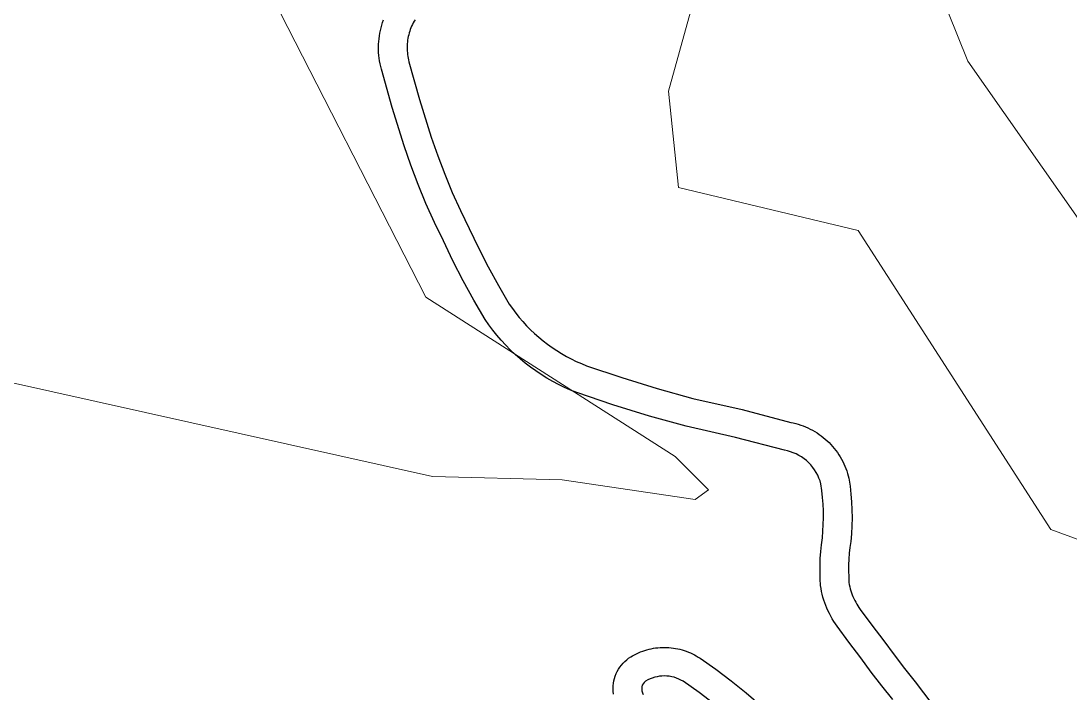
# Model space of a CAD drawing. Header units: millimetres. Extents: x 617751 to 636088, y 68402 to 77988.
# Drawn here: x 623958.8 to 624274.7, y 70400.4 to 70602.7 of the extents above; entities that cross this region are included whole.
import ezdxf

# ---------------------------------------------------------------- set-up
doc = ezdxf.new("R2010")
doc.units = ezdxf.units.MM
doc.header["$LTSCALE"] = 3
doc.header["$MEASUREMENT"] = 0
doc.layers.add('ALINHAMENTO PREDIAL', color=120, linetype='Continuous')
doc.layers.add('BAIRRO', color=30, linetype='Continuous')

msp = doc.modelspace()

# ---------------------------------------------------------------- linework, layer by layer
at = {"layer": 'ALINHAMENTO PREDIAL'}
for points in [[(624221.15, 70398.38), (624217.84, 70402.48), (624214.64, 70406.65), (624211.54, 70410.91), (624207.9, 70415.66), (624204.36, 70420.48), (624203.84, 70421.2), (624203.35, 70421.94), (624202.88, 70422.7), (624202.44, 70423.47), (624202.02, 70424.25), (624201.63, 70425.05), (624201.27, 70425.86), (624200.93, 70426.68), (624200.62, 70427.52), (624200.34, 70428.36), (624200.09, 70429.21), (624199.87, 70430.07), (624199.68, 70430.94), (624199.51, 70431.81), (624199.38, 70432.69), (624199.26, 70434.74), (624199.21, 70436.8), (624199.22, 70438.85), (624199.3, 70440.9), (624199.45, 70442.95), (624199.66, 70445), (624199.94, 70447.03), (624200.11, 70449.07), (624200.21, 70451.1), (624200.25, 70453.14), (624200.22, 70455.18), (624200.13, 70457.22), (624199.98, 70459.26), (624199.76, 70461.28), (624199.48, 70463.3), (624199.22, 70464.2), (624198.9, 70465.07), (624198.52, 70465.92), (624198.09, 70466.75), (624197.6, 70467.54), (624197.06, 70468.29), (624196.47, 70469.01), (624195.83, 70469.69), (624195.15, 70470.32), (624194.42, 70470.9), (624193.66, 70471.44), (624192.86, 70471.91), (624192.03, 70472.34), (624191.18, 70472.71), (624190.3, 70473.01), (624189.4, 70473.26), (624188.49, 70473.45), (624173.79, 70477.3), (624158.98, 70480.7), (624147.9, 70483.75), (624136.91, 70487.13), (624126.02, 70490.82), (624124.17, 70491.56), (624122.35, 70492.37), (624120.56, 70493.23), (624118.79, 70494.16), (624117.06, 70495.15), (624115.37, 70496.2), (624113.71, 70497.3), (624112.09, 70498.46), (624110.52, 70499.68), (624108.98, 70500.95), (624107.49, 70502.27), (624106.05, 70503.64), (624104.66, 70505.07), (624103.31, 70506.53), (624102.02, 70508.05), (624100.78, 70509.61), (624099.59, 70511.21), (624098.46, 70512.85), (624095.07, 70518.62), (624091.85, 70524.48), (624088.8, 70530.44), (624085.92, 70536.48), (624083.2, 70542.05), (624080.66, 70547.69), (624078.29, 70553.42), (624076.1, 70559.21), (624074.1, 70565.07), (624070.53, 70576.58), (624067.25, 70588.17), (624067.05, 70588.98), (624066.87, 70589.8), (624066.72, 70590.63), (624066.6, 70591.46), (624066.51, 70592.29), (624066.44, 70593.13), (624066.41, 70593.96), (624066.4, 70594.8), (624066.42, 70595.64), (624066.47, 70596.48), (624066.55, 70597.31), (624066.66, 70598.15), (624066.79, 70598.97), (624066.95, 70599.8), (624067.15, 70600.61), (624067.36, 70601.42), (624067.61, 70602.23), (624067.88, 70603.02)], [(624221.15, 70398.38), (624217.84, 70402.48), (624214.64, 70406.65), (624211.54, 70410.91), (624207.9, 70415.66), (624204.36, 70420.48), (624203.84, 70421.2), (624203.35, 70421.94), (624202.88, 70422.7), (624202.44, 70423.47), (624202.02, 70424.25), (624201.63, 70425.05), (624201.27, 70425.86), (624200.93, 70426.68), (624200.62, 70427.52), (624200.34, 70428.36), (624200.09, 70429.21), (624199.87, 70430.07), (624199.68, 70430.94), (624199.51, 70431.81), (624199.38, 70432.69), (624199.26, 70434.74), (624199.21, 70436.8), (624199.22, 70438.85), (624199.3, 70440.9), (624199.45, 70442.95), (624199.66, 70445), (624199.94, 70447.03), (624200.11, 70449.07), (624200.21, 70451.1), (624200.25, 70453.14), (624200.22, 70455.18), (624200.13, 70457.22), (624199.98, 70459.26), (624199.76, 70461.28), (624199.48, 70463.3), (624199.22, 70464.2), (624198.9, 70465.07), (624198.52, 70465.92), (624198.09, 70466.75), (624197.6, 70467.54), (624197.06, 70468.29), (624196.47, 70469.01), (624195.83, 70469.69), (624195.15, 70470.32), (624194.42, 70470.9), (624193.66, 70471.44), (624192.86, 70471.91), (624192.03, 70472.34), (624191.18, 70472.71), (624190.3, 70473.01), (624189.4, 70473.26), (624188.49, 70473.45), (624173.79, 70477.3), (624158.98, 70480.7), (624147.9, 70483.75), (624136.91, 70487.13), (624126.02, 70490.82), (624124.17, 70491.56), (624122.35, 70492.37), (624120.56, 70493.23), (624118.79, 70494.16), (624117.06, 70495.15), (624115.37, 70496.2), (624113.71, 70497.3), (624112.09, 70498.46), (624110.52, 70499.68), (624108.98, 70500.95), (624107.49, 70502.27), (624106.05, 70503.64), (624104.66, 70505.07), (624103.31, 70506.53), (624102.02, 70508.05), (624100.78, 70509.61), (624099.59, 70511.21), (624098.46, 70512.85), (624095.07, 70518.62), (624091.85, 70524.48), (624088.8, 70530.44), (624085.92, 70536.48), (624083.2, 70542.05), (624080.66, 70547.69), (624078.29, 70553.42), (624076.1, 70559.21), (624074.1, 70565.07), (624070.53, 70576.58), (624067.25, 70588.17), (624067.05, 70588.98), (624066.87, 70589.8), (624066.72, 70590.63), (624066.6, 70591.46), (624066.51, 70592.29), (624066.44, 70593.13), (624066.41, 70593.96), (624066.4, 70594.8), (624066.42, 70595.64), (624066.47, 70596.48), (624066.55, 70597.31), (624066.66, 70598.15), (624066.79, 70598.97), (624066.95, 70599.8), (624067.15, 70600.61), (624067.36, 70601.42), (624067.61, 70602.23), (624067.88, 70603.02)], [(624221.15, 70398.38), (624217.84, 70402.48), (624214.64, 70406.65), (624211.54, 70410.91), (624207.9, 70415.66), (624204.36, 70420.48), (624203.84, 70421.2), (624203.35, 70421.94), (624202.88, 70422.7), (624202.44, 70423.47), (624202.02, 70424.25), (624201.63, 70425.05), (624201.27, 70425.86), (624200.93, 70426.68), (624200.62, 70427.52), (624200.34, 70428.36), (624200.09, 70429.21), (624199.87, 70430.07), (624199.68, 70430.94), (624199.51, 70431.81), (624199.38, 70432.69), (624199.26, 70434.74), (624199.21, 70436.8), (624199.22, 70438.85), (624199.3, 70440.9), (624199.45, 70442.95), (624199.66, 70445), (624199.94, 70447.03), (624200.11, 70449.07), (624200.21, 70451.1), (624200.25, 70453.14), (624200.22, 70455.18), (624200.13, 70457.22), (624199.98, 70459.26), (624199.76, 70461.28), (624199.48, 70463.3), (624199.22, 70464.2), (624198.9, 70465.07), (624198.52, 70465.92), (624198.09, 70466.75), (624197.6, 70467.54), (624197.06, 70468.29), (624196.47, 70469.01), (624195.83, 70469.69), (624195.15, 70470.32), (624194.42, 70470.9), (624193.66, 70471.44), (624192.86, 70471.91), (624192.03, 70472.34), (624191.18, 70472.71), (624190.3, 70473.01), (624189.4, 70473.26), (624188.49, 70473.45), (624173.79, 70477.3), (624158.98, 70480.7), (624147.9, 70483.75), (624136.91, 70487.13), (624126.02, 70490.82), (624124.17, 70491.56), (624122.35, 70492.37), (624120.56, 70493.23), (624118.79, 70494.16), (624117.06, 70495.15), (624115.37, 70496.2), (624113.71, 70497.3), (624112.09, 70498.46), (624110.52, 70499.68), (624108.98, 70500.95), (624107.49, 70502.27), (624106.05, 70503.64), (624104.66, 70505.07), (624103.31, 70506.53), (624102.02, 70508.05), (624100.78, 70509.61), (624099.59, 70511.21), (624098.46, 70512.85), (624095.07, 70518.62), (624091.85, 70524.48), (624088.8, 70530.44), (624085.92, 70536.48), (624083.2, 70542.05), (624080.66, 70547.69), (624078.29, 70553.42), (624076.1, 70559.21), (624074.1, 70565.07), (624070.53, 70576.58), (624067.25, 70588.17), (624067.05, 70588.98), (624066.87, 70589.8), (624066.72, 70590.63), (624066.6, 70591.46), (624066.51, 70592.29), (624066.44, 70593.13), (624066.41, 70593.96), (624066.4, 70594.8), (624066.42, 70595.64), (624066.47, 70596.48), (624066.55, 70597.31), (624066.66, 70598.15), (624066.79, 70598.97), (624066.95, 70599.8), (624067.15, 70600.61), (624067.36, 70601.42), (624067.61, 70602.23), (624067.88, 70603.02)], [(624221.15, 70398.38), (624217.84, 70402.48), (624214.64, 70406.65), (624211.54, 70410.91), (624207.9, 70415.66), (624204.36, 70420.48), (624203.84, 70421.2), (624203.35, 70421.94), (624202.88, 70422.7), (624202.44, 70423.47), (624202.02, 70424.25), (624201.63, 70425.05), (624201.27, 70425.86), (624200.93, 70426.68), (624200.62, 70427.52), (624200.34, 70428.36), (624200.09, 70429.21), (624199.87, 70430.07), (624199.68, 70430.94), (624199.51, 70431.81), (624199.38, 70432.69), (624199.26, 70434.74), (624199.21, 70436.8), (624199.22, 70438.85), (624199.3, 70440.9), (624199.45, 70442.95), (624199.66, 70445), (624199.94, 70447.03), (624200.11, 70449.07), (624200.21, 70451.1), (624200.25, 70453.14), (624200.22, 70455.18), (624200.13, 70457.22), (624199.98, 70459.26), (624199.76, 70461.28), (624199.48, 70463.3), (624199.22, 70464.2), (624198.9, 70465.07), (624198.52, 70465.92), (624198.09, 70466.75), (624197.6, 70467.54), (624197.06, 70468.29), (624196.47, 70469.01), (624195.83, 70469.69), (624195.15, 70470.32), (624194.42, 70470.9), (624193.66, 70471.44), (624192.86, 70471.91), (624192.03, 70472.34), (624191.18, 70472.71), (624190.3, 70473.01), (624189.4, 70473.26), (624188.49, 70473.45), (624173.79, 70477.3), (624158.98, 70480.7), (624147.9, 70483.75), (624136.91, 70487.13), (624126.02, 70490.82), (624124.17, 70491.56), (624122.35, 70492.37), (624120.56, 70493.23), (624118.79, 70494.16), (624117.06, 70495.15), (624115.37, 70496.2), (624113.71, 70497.3), (624112.09, 70498.46), (624110.52, 70499.68), (624108.98, 70500.95), (624107.49, 70502.27), (624106.05, 70503.64), (624104.66, 70505.07), (624103.31, 70506.53), (624102.02, 70508.05), (624100.78, 70509.61), (624099.59, 70511.21), (624098.46, 70512.85), (624095.07, 70518.62), (624091.85, 70524.48), (624088.8, 70530.44), (624085.92, 70536.48), (624083.2, 70542.05), (624080.66, 70547.69), (624078.29, 70553.42), (624076.1, 70559.21), (624074.1, 70565.07), (624070.53, 70576.58), (624067.25, 70588.17), (624067.05, 70588.98), (624066.87, 70589.8), (624066.72, 70590.63), (624066.6, 70591.46), (624066.51, 70592.29), (624066.44, 70593.13), (624066.41, 70593.96), (624066.4, 70594.8), (624066.42, 70595.64), (624066.47, 70596.48), (624066.55, 70597.31), (624066.66, 70598.15), (624066.79, 70598.97), (624066.95, 70599.8), (624067.15, 70600.61), (624067.36, 70601.42), (624067.61, 70602.23), (624067.88, 70603.02)], [(624221.15, 70398.38), (624217.84, 70402.48), (624214.64, 70406.65), (624211.54, 70410.91), (624207.9, 70415.66), (624204.36, 70420.48), (624203.84, 70421.2), (624203.35, 70421.94), (624202.88, 70422.7), (624202.44, 70423.47), (624202.02, 70424.25), (624201.63, 70425.05), (624201.27, 70425.86), (624200.93, 70426.68), (624200.62, 70427.52), (624200.34, 70428.36), (624200.09, 70429.21), (624199.87, 70430.07), (624199.68, 70430.94), (624199.51, 70431.81), (624199.38, 70432.69), (624199.26, 70434.74), (624199.21, 70436.8), (624199.22, 70438.85), (624199.3, 70440.9), (624199.45, 70442.95), (624199.66, 70445), (624199.94, 70447.03), (624200.11, 70449.07), (624200.21, 70451.1), (624200.25, 70453.14), (624200.22, 70455.18), (624200.13, 70457.22), (624199.98, 70459.26), (624199.76, 70461.28), (624199.48, 70463.3), (624199.22, 70464.2), (624198.9, 70465.07), (624198.52, 70465.92), (624198.09, 70466.75), (624197.6, 70467.54), (624197.06, 70468.29), (624196.47, 70469.01), (624195.83, 70469.69), (624195.15, 70470.32), (624194.42, 70470.9), (624193.66, 70471.44), (624192.86, 70471.91), (624192.03, 70472.34), (624191.18, 70472.71), (624190.3, 70473.01), (624189.4, 70473.26), (624188.49, 70473.45), (624173.79, 70477.3), (624158.98, 70480.7), (624147.9, 70483.75), (624136.91, 70487.13), (624126.02, 70490.82), (624124.17, 70491.56), (624122.35, 70492.37), (624120.56, 70493.23), (624118.79, 70494.16), (624117.06, 70495.15), (624115.37, 70496.2), (624113.71, 70497.3), (624112.09, 70498.46), (624110.52, 70499.68), (624108.98, 70500.95), (624107.49, 70502.27), (624106.05, 70503.64), (624104.66, 70505.07), (624103.31, 70506.53), (624102.02, 70508.05), (624100.78, 70509.61), (624099.59, 70511.21), (624098.46, 70512.85), (624095.07, 70518.62), (624091.85, 70524.48), (624088.8, 70530.44), (624085.92, 70536.48), (624083.2, 70542.05), (624080.66, 70547.69), (624078.29, 70553.42), (624076.1, 70559.21), (624074.1, 70565.07), (624070.53, 70576.58), (624067.25, 70588.17), (624067.05, 70588.98), (624066.87, 70589.8), (624066.72, 70590.63), (624066.6, 70591.46), (624066.51, 70592.29), (624066.44, 70593.13), (624066.41, 70593.96), (624066.4, 70594.8), (624066.42, 70595.64), (624066.47, 70596.48), (624066.55, 70597.31), (624066.66, 70598.15), (624066.79, 70598.97), (624066.95, 70599.8), (624067.15, 70600.61), (624067.36, 70601.42), (624067.61, 70602.23), (624067.88, 70603.02)], [(624221.15, 70398.38), (624217.84, 70402.48), (624214.64, 70406.65), (624211.54, 70410.91), (624207.9, 70415.66), (624204.36, 70420.48), (624203.84, 70421.2), (624203.35, 70421.94), (624202.88, 70422.7), (624202.44, 70423.47), (624202.02, 70424.25), (624201.63, 70425.05), (624201.27, 70425.86), (624200.93, 70426.68), (624200.62, 70427.52), (624200.34, 70428.36), (624200.09, 70429.21), (624199.87, 70430.07), (624199.68, 70430.94), (624199.51, 70431.81), (624199.38, 70432.69), (624199.26, 70434.74), (624199.21, 70436.8), (624199.22, 70438.85), (624199.3, 70440.9), (624199.45, 70442.95), (624199.66, 70445), (624199.94, 70447.03), (624200.11, 70449.07), (624200.21, 70451.1), (624200.25, 70453.14), (624200.22, 70455.18), (624200.13, 70457.22), (624199.98, 70459.26), (624199.76, 70461.28), (624199.48, 70463.3), (624199.22, 70464.2), (624198.9, 70465.07), (624198.52, 70465.92), (624198.09, 70466.75), (624197.6, 70467.54), (624197.06, 70468.29), (624196.47, 70469.01), (624195.83, 70469.69), (624195.15, 70470.32), (624194.42, 70470.9), (624193.66, 70471.44), (624192.86, 70471.91), (624192.03, 70472.34), (624191.18, 70472.71), (624190.3, 70473.01), (624189.4, 70473.26), (624188.49, 70473.45), (624173.79, 70477.3), (624158.98, 70480.7), (624147.9, 70483.75), (624136.91, 70487.13), (624126.02, 70490.82), (624124.17, 70491.56), (624122.35, 70492.37), (624120.56, 70493.23), (624118.79, 70494.16), (624117.06, 70495.15), (624115.37, 70496.2), (624113.71, 70497.3), (624112.09, 70498.46), (624110.52, 70499.68), (624108.98, 70500.95), (624107.49, 70502.27), (624106.05, 70503.64), (624104.66, 70505.07), (624103.31, 70506.53), (624102.02, 70508.05), (624100.78, 70509.61), (624099.59, 70511.21), (624098.46, 70512.85), (624095.07, 70518.62), (624091.85, 70524.48), (624088.8, 70530.44), (624085.92, 70536.48), (624083.2, 70542.05), (624080.66, 70547.69), (624078.29, 70553.42), (624076.1, 70559.21), (624074.1, 70565.07), (624070.53, 70576.58), (624067.25, 70588.17), (624067.05, 70588.98), (624066.87, 70589.8), (624066.72, 70590.63), (624066.6, 70591.46), (624066.51, 70592.29), (624066.44, 70593.13), (624066.41, 70593.96), (624066.4, 70594.8), (624066.42, 70595.64), (624066.47, 70596.48), (624066.55, 70597.31), (624066.66, 70598.15), (624066.79, 70598.97), (624066.95, 70599.8), (624067.15, 70600.61), (624067.36, 70601.42), (624067.61, 70602.23), (624067.88, 70603.02)], [(624221.15, 70398.38), (624217.84, 70402.48), (624214.64, 70406.65), (624211.54, 70410.91), (624207.9, 70415.66), (624204.36, 70420.48), (624203.84, 70421.2), (624203.35, 70421.94), (624202.88, 70422.7), (624202.44, 70423.47), (624202.02, 70424.25), (624201.63, 70425.05), (624201.27, 70425.86), (624200.93, 70426.68), (624200.62, 70427.52), (624200.34, 70428.36), (624200.09, 70429.21), (624199.87, 70430.07), (624199.68, 70430.94), (624199.51, 70431.81), (624199.38, 70432.69), (624199.26, 70434.74), (624199.21, 70436.8), (624199.22, 70438.85), (624199.3, 70440.9), (624199.45, 70442.95), (624199.66, 70445), (624199.94, 70447.03), (624200.11, 70449.07), (624200.21, 70451.1), (624200.25, 70453.14), (624200.22, 70455.18), (624200.13, 70457.22), (624199.98, 70459.26), (624199.76, 70461.28), (624199.48, 70463.3), (624199.22, 70464.2), (624198.9, 70465.07), (624198.52, 70465.92), (624198.09, 70466.75), (624197.6, 70467.54), (624197.06, 70468.29), (624196.47, 70469.01), (624195.83, 70469.69), (624195.15, 70470.32), (624194.42, 70470.9), (624193.66, 70471.44), (624192.86, 70471.91), (624192.03, 70472.34), (624191.18, 70472.71), (624190.3, 70473.01), (624189.4, 70473.26), (624188.49, 70473.45), (624173.79, 70477.3), (624158.98, 70480.7), (624147.9, 70483.75), (624136.91, 70487.13), (624126.02, 70490.82), (624124.17, 70491.56), (624122.35, 70492.37), (624120.56, 70493.23), (624118.79, 70494.16), (624117.06, 70495.15), (624115.37, 70496.2), (624113.71, 70497.3), (624112.09, 70498.46), (624110.52, 70499.68), (624108.98, 70500.95), (624107.49, 70502.27), (624106.05, 70503.64), (624104.66, 70505.07), (624103.31, 70506.53), (624102.02, 70508.05), (624100.78, 70509.61), (624099.59, 70511.21), (624098.46, 70512.85), (624095.07, 70518.62), (624091.85, 70524.48), (624088.8, 70530.44), (624085.92, 70536.48), (624083.2, 70542.05), (624080.66, 70547.69), (624078.29, 70553.42), (624076.1, 70559.21), (624074.1, 70565.07), (624070.53, 70576.58), (624067.25, 70588.17), (624067.05, 70588.98), (624066.87, 70589.8), (624066.72, 70590.63), (624066.6, 70591.46), (624066.51, 70592.29), (624066.44, 70593.13), (624066.41, 70593.96), (624066.4, 70594.8), (624066.42, 70595.64), (624066.47, 70596.48), (624066.55, 70597.31), (624066.66, 70598.15), (624066.79, 70598.97), (624066.95, 70599.8), (624067.15, 70600.61), (624067.36, 70601.42), (624067.61, 70602.23), (624067.88, 70603.02)], [(624221.15, 70398.38), (624217.84, 70402.48), (624214.64, 70406.65), (624211.54, 70410.91), (624207.9, 70415.66), (624204.36, 70420.48), (624203.84, 70421.2), (624203.35, 70421.94), (624202.88, 70422.7), (624202.44, 70423.47), (624202.02, 70424.25), (624201.63, 70425.05), (624201.27, 70425.86), (624200.93, 70426.68), (624200.62, 70427.52), (624200.34, 70428.36), (624200.09, 70429.21), (624199.87, 70430.07), (624199.68, 70430.94), (624199.51, 70431.81), (624199.38, 70432.69), (624199.26, 70434.74), (624199.21, 70436.8), (624199.22, 70438.85), (624199.3, 70440.9), (624199.45, 70442.95), (624199.66, 70445), (624199.94, 70447.03), (624200.11, 70449.07), (624200.21, 70451.1), (624200.25, 70453.14), (624200.22, 70455.18), (624200.13, 70457.22), (624199.98, 70459.26), (624199.76, 70461.28), (624199.48, 70463.3), (624199.22, 70464.2), (624198.9, 70465.07), (624198.52, 70465.92), (624198.09, 70466.75), (624197.6, 70467.54), (624197.06, 70468.29), (624196.47, 70469.01), (624195.83, 70469.69), (624195.15, 70470.32), (624194.42, 70470.9), (624193.66, 70471.44), (624192.86, 70471.91), (624192.03, 70472.34), (624191.18, 70472.71), (624190.3, 70473.01), (624189.4, 70473.26), (624188.49, 70473.45), (624173.79, 70477.3), (624158.98, 70480.7), (624147.9, 70483.75), (624136.91, 70487.13), (624126.02, 70490.82), (624124.17, 70491.56), (624122.35, 70492.37), (624120.56, 70493.23), (624118.79, 70494.16), (624117.06, 70495.15), (624115.37, 70496.2), (624113.71, 70497.3), (624112.09, 70498.46), (624110.52, 70499.68), (624108.98, 70500.95), (624107.49, 70502.27), (624106.05, 70503.64), (624104.66, 70505.07), (624103.31, 70506.53), (624102.02, 70508.05), (624100.78, 70509.61), (624099.59, 70511.21), (624098.46, 70512.85), (624095.07, 70518.62), (624091.85, 70524.48), (624088.8, 70530.44), (624085.92, 70536.48), (624083.2, 70542.05), (624080.66, 70547.69), (624078.29, 70553.42), (624076.1, 70559.21), (624074.1, 70565.07), (624070.53, 70576.58), (624067.25, 70588.17), (624067.05, 70588.98), (624066.87, 70589.8), (624066.72, 70590.63), (624066.6, 70591.46), (624066.51, 70592.29), (624066.44, 70593.13), (624066.41, 70593.96), (624066.4, 70594.8), (624066.42, 70595.64), (624066.47, 70596.48), (624066.55, 70597.31), (624066.66, 70598.15), (624066.79, 70598.97), (624066.95, 70599.8), (624067.15, 70600.61), (624067.36, 70601.42), (624067.61, 70602.23), (624067.88, 70603.02)], [(624077.39, 70603.04), (624077.11, 70602.57), (624076.85, 70602.09), (624076.6, 70601.6), (624076.37, 70601.1), (624076.16, 70600.6), (624075.96, 70600.09), (624075.79, 70599.57), (624075.62, 70599.05), (624075.48, 70598.52), (624075.36, 70597.99), (624075.25, 70597.45), (624075.16, 70596.91), (624075.1, 70596.37), (624075.04, 70595.82), (624075.01, 70595.28), (624075, 70594.73), (624075, 70594.18), (624075.03, 70593.64), (624075.07, 70593.09), (624075.13, 70592.55), (624075.21, 70592), (624075.3, 70591.47), (624075.42, 70590.93), (624075.55, 70590.4), (624078.77, 70579.02), (624082.28, 70567.73), (624084.2, 70562.09), (624086.31, 70556.51), (624088.59, 70551.01), (624091.04, 70545.57), (624093.67, 70540.22), (624096.43, 70534.4), (624099.36, 70528.67), (624102.45, 70523.02), (624105.72, 70517.46), (624106.67, 70516.08), (624107.68, 70514.74), (624108.73, 70513.42), (624109.82, 70512.15), (624110.96, 70510.91), (624112.14, 70509.71), (624113.36, 70508.56), (624114.62, 70507.44), (624115.91, 70506.37), (624117.25, 70505.34), (624118.61, 70504.37), (624120.01, 70503.43), (624121.44, 70502.55), (624122.9, 70501.71), (624124.38, 70500.93), (624125.9, 70500.2), (624127.43, 70499.52), (624128.99, 70498.89), (624139.55, 70495.31), (624150.21, 70492.03), (624160.96, 70489.07), (624175.75, 70485.67), (624190.42, 70481.83), (624191.18, 70481.67), (624191.93, 70481.49), (624192.68, 70481.27), (624193.42, 70481.03), (624194.16, 70480.77), (624194.88, 70480.48), (624195.59, 70480.17), (624196.29, 70479.83), (624196.98, 70479.46), (624197.65, 70479.07), (624198.31, 70478.66), (624198.96, 70478.23), (624199.59, 70477.77), (624200.21, 70477.29), (624200.8, 70476.79), (624201.38, 70476.27), (624201.94, 70475.73), (624202.48, 70475.17), (624203.01, 70474.6), (624203.51, 70474), (624203.99, 70473.39), (624204.45, 70472.76), (624204.88, 70472.11), (624205.3, 70471.45), (624205.68, 70470.78), (624206.05, 70470.09), (624206.39, 70469.39), (624206.71, 70468.68), (624207, 70467.96), (624207.27, 70467.23), (624207.51, 70466.49), (624207.72, 70465.74), (624207.91, 70464.99), (624208.26, 70462.62), (624208.52, 70460.25), (624208.71, 70457.87), (624208.82, 70455.48), (624208.85, 70453.09), (624208.8, 70450.71), (624208.67, 70448.32), (624208.47, 70445.94), (624208.22, 70444.19), (624208.03, 70442.44), (624207.9, 70440.67), (624207.82, 70438.91), (624207.8, 70437.14), (624207.84, 70435.38), (624207.93, 70433.61), (624208.03, 70432.99), (624208.16, 70432.37), (624208.31, 70431.76), (624208.48, 70431.15), (624208.67, 70430.55), (624208.88, 70429.96), (624209.12, 70429.37), (624209.37, 70428.8), (624209.64, 70428.23), (624209.94, 70427.67), (624210.25, 70427.12), (624210.58, 70426.59), (624210.93, 70426.06), (624211.3, 70425.55), (624214.81, 70420.76), (624218.44, 70416.06), (624221.47, 70411.87), (624224.62, 70407.76), (624227.87, 70403.74), (624232.81, 70397.08)], [(624077.39, 70603.04), (624077.11, 70602.57), (624076.85, 70602.09), (624076.6, 70601.6), (624076.37, 70601.1), (624076.16, 70600.6), (624075.96, 70600.09), (624075.79, 70599.57), (624075.62, 70599.05), (624075.48, 70598.52), (624075.36, 70597.99), (624075.25, 70597.45), (624075.16, 70596.91), (624075.1, 70596.37), (624075.04, 70595.82), (624075.01, 70595.28), (624075, 70594.73), (624075, 70594.18), (624075.03, 70593.64), (624075.07, 70593.09), (624075.13, 70592.55), (624075.21, 70592), (624075.3, 70591.47), (624075.42, 70590.93), (624075.55, 70590.4), (624078.77, 70579.02), (624082.28, 70567.73), (624084.2, 70562.09), (624086.31, 70556.51), (624088.59, 70551.01), (624091.04, 70545.57), (624093.67, 70540.22), (624096.43, 70534.4), (624099.36, 70528.67), (624102.45, 70523.02), (624105.72, 70517.46), (624106.67, 70516.08), (624107.68, 70514.74), (624108.73, 70513.42), (624109.82, 70512.15), (624110.96, 70510.91), (624112.14, 70509.71), (624113.36, 70508.56), (624114.62, 70507.44), (624115.91, 70506.37), (624117.25, 70505.34), (624118.61, 70504.37), (624120.01, 70503.43), (624121.44, 70502.55), (624122.9, 70501.71), (624124.38, 70500.93), (624125.9, 70500.2), (624127.43, 70499.52), (624128.99, 70498.89), (624139.55, 70495.31), (624150.21, 70492.03), (624160.96, 70489.07), (624175.75, 70485.67), (624190.42, 70481.83), (624191.18, 70481.67), (624191.93, 70481.49), (624192.68, 70481.27), (624193.42, 70481.03), (624194.16, 70480.77), (624194.88, 70480.48), (624195.59, 70480.17), (624196.29, 70479.83), (624196.98, 70479.46), (624197.65, 70479.07), (624198.31, 70478.66), (624198.96, 70478.23), (624199.59, 70477.77), (624200.21, 70477.29), (624200.8, 70476.79), (624201.38, 70476.27), (624201.94, 70475.73), (624202.48, 70475.17), (624203.01, 70474.6), (624203.51, 70474), (624203.99, 70473.39), (624204.45, 70472.76), (624204.88, 70472.11), (624205.3, 70471.45), (624205.68, 70470.78), (624206.05, 70470.09), (624206.39, 70469.39), (624206.71, 70468.68), (624207, 70467.96), (624207.27, 70467.23), (624207.51, 70466.49), (624207.72, 70465.74), (624207.91, 70464.99), (624208.26, 70462.62), (624208.52, 70460.25), (624208.71, 70457.87), (624208.82, 70455.48), (624208.85, 70453.09), (624208.8, 70450.71), (624208.67, 70448.32), (624208.47, 70445.94), (624208.22, 70444.19), (624208.03, 70442.44), (624207.9, 70440.67), (624207.82, 70438.91), (624207.8, 70437.14), (624207.84, 70435.38), (624207.93, 70433.61), (624208.03, 70432.99), (624208.16, 70432.37), (624208.31, 70431.76), (624208.48, 70431.15), (624208.67, 70430.55), (624208.88, 70429.96), (624209.12, 70429.37), (624209.37, 70428.8), (624209.64, 70428.23), (624209.94, 70427.67), (624210.25, 70427.12), (624210.58, 70426.59), (624210.93, 70426.06), (624211.3, 70425.55), (624214.81, 70420.76), (624218.44, 70416.06), (624221.47, 70411.87), (624224.62, 70407.76), (624227.87, 70403.74), (624232.81, 70397.08)], [(624077.39, 70603.04), (624077.11, 70602.57), (624076.85, 70602.09), (624076.6, 70601.6), (624076.37, 70601.1), (624076.16, 70600.6), (624075.96, 70600.09), (624075.79, 70599.57), (624075.62, 70599.05), (624075.48, 70598.52), (624075.36, 70597.99), (624075.25, 70597.45), (624075.16, 70596.91), (624075.1, 70596.37), (624075.04, 70595.82), (624075.01, 70595.28), (624075, 70594.73), (624075, 70594.18), (624075.03, 70593.64), (624075.07, 70593.09), (624075.13, 70592.55), (624075.21, 70592), (624075.3, 70591.47), (624075.42, 70590.93), (624075.55, 70590.4), (624078.77, 70579.02), (624082.28, 70567.73), (624084.2, 70562.09), (624086.31, 70556.51), (624088.59, 70551.01), (624091.04, 70545.57), (624093.67, 70540.22), (624096.43, 70534.4), (624099.36, 70528.67), (624102.45, 70523.02), (624105.72, 70517.46), (624106.67, 70516.08), (624107.68, 70514.74), (624108.73, 70513.42), (624109.82, 70512.15), (624110.96, 70510.91), (624112.14, 70509.71), (624113.36, 70508.56), (624114.62, 70507.44), (624115.91, 70506.37), (624117.25, 70505.34), (624118.61, 70504.37), (624120.01, 70503.43), (624121.44, 70502.55), (624122.9, 70501.71), (624124.38, 70500.93), (624125.9, 70500.2), (624127.43, 70499.52), (624128.99, 70498.89), (624139.55, 70495.31), (624150.21, 70492.03), (624160.96, 70489.07), (624175.75, 70485.67), (624190.42, 70481.83), (624191.18, 70481.67), (624191.93, 70481.49), (624192.68, 70481.27), (624193.42, 70481.03), (624194.16, 70480.77), (624194.88, 70480.48), (624195.59, 70480.17), (624196.29, 70479.83), (624196.98, 70479.46), (624197.65, 70479.07), (624198.31, 70478.66), (624198.96, 70478.23), (624199.59, 70477.77), (624200.21, 70477.29), (624200.8, 70476.79), (624201.38, 70476.27), (624201.94, 70475.73), (624202.48, 70475.17), (624203.01, 70474.6), (624203.51, 70474), (624203.99, 70473.39), (624204.45, 70472.76), (624204.88, 70472.11), (624205.3, 70471.45), (624205.68, 70470.78), (624206.05, 70470.09), (624206.39, 70469.39), (624206.71, 70468.68), (624207, 70467.96), (624207.27, 70467.23), (624207.51, 70466.49), (624207.72, 70465.74), (624207.91, 70464.99), (624208.26, 70462.62), (624208.52, 70460.25), (624208.71, 70457.87), (624208.82, 70455.48), (624208.85, 70453.09), (624208.8, 70450.71), (624208.67, 70448.32), (624208.47, 70445.94), (624208.22, 70444.19), (624208.03, 70442.44), (624207.9, 70440.67), (624207.82, 70438.91), (624207.8, 70437.14), (624207.84, 70435.38), (624207.93, 70433.61), (624208.03, 70432.99), (624208.16, 70432.37), (624208.31, 70431.76), (624208.48, 70431.15), (624208.67, 70430.55), (624208.88, 70429.96), (624209.12, 70429.37), (624209.37, 70428.8), (624209.64, 70428.23), (624209.94, 70427.67), (624210.25, 70427.12), (624210.58, 70426.59), (624210.93, 70426.06), (624211.3, 70425.55), (624214.81, 70420.76), (624218.44, 70416.06), (624221.47, 70411.87), (624224.62, 70407.76), (624227.87, 70403.74), (624232.81, 70397.08)], [(624077.39, 70603.04), (624077.11, 70602.57), (624076.85, 70602.09), (624076.6, 70601.6), (624076.37, 70601.1), (624076.16, 70600.6), (624075.96, 70600.09), (624075.79, 70599.57), (624075.62, 70599.05), (624075.48, 70598.52), (624075.36, 70597.99), (624075.25, 70597.45), (624075.16, 70596.91), (624075.1, 70596.37), (624075.04, 70595.82), (624075.01, 70595.28), (624075, 70594.73), (624075, 70594.18), (624075.03, 70593.64), (624075.07, 70593.09), (624075.13, 70592.55), (624075.21, 70592), (624075.3, 70591.47), (624075.42, 70590.93), (624075.55, 70590.4), (624078.77, 70579.02), (624082.28, 70567.73), (624084.2, 70562.09), (624086.31, 70556.51), (624088.59, 70551.01), (624091.04, 70545.57), (624093.67, 70540.22), (624096.43, 70534.4), (624099.36, 70528.67), (624102.45, 70523.02), (624105.72, 70517.46), (624106.67, 70516.08), (624107.68, 70514.74), (624108.73, 70513.42), (624109.82, 70512.15), (624110.96, 70510.91), (624112.14, 70509.71), (624113.36, 70508.56), (624114.62, 70507.44), (624115.91, 70506.37), (624117.25, 70505.34), (624118.61, 70504.37), (624120.01, 70503.43), (624121.44, 70502.55), (624122.9, 70501.71), (624124.38, 70500.93), (624125.9, 70500.2), (624127.43, 70499.52), (624128.99, 70498.89), (624139.55, 70495.31), (624150.21, 70492.03), (624160.96, 70489.07), (624175.75, 70485.67), (624190.42, 70481.83), (624191.18, 70481.67), (624191.93, 70481.49), (624192.68, 70481.27), (624193.42, 70481.03), (624194.16, 70480.77), (624194.88, 70480.48), (624195.59, 70480.17), (624196.29, 70479.83), (624196.98, 70479.46), (624197.65, 70479.07), (624198.31, 70478.66), (624198.96, 70478.23), (624199.59, 70477.77), (624200.21, 70477.29), (624200.8, 70476.79), (624201.38, 70476.27), (624201.94, 70475.73), (624202.48, 70475.17), (624203.01, 70474.6), (624203.51, 70474), (624203.99, 70473.39), (624204.45, 70472.76), (624204.88, 70472.11), (624205.3, 70471.45), (624205.68, 70470.78), (624206.05, 70470.09), (624206.39, 70469.39), (624206.71, 70468.68), (624207, 70467.96), (624207.27, 70467.23), (624207.51, 70466.49), (624207.72, 70465.74), (624207.91, 70464.99), (624208.26, 70462.62), (624208.52, 70460.25), (624208.71, 70457.87), (624208.82, 70455.48), (624208.85, 70453.09), (624208.8, 70450.71), (624208.67, 70448.32), (624208.47, 70445.94), (624208.22, 70444.19), (624208.03, 70442.44), (624207.9, 70440.67), (624207.82, 70438.91), (624207.8, 70437.14), (624207.84, 70435.38), (624207.93, 70433.61), (624208.03, 70432.99), (624208.16, 70432.37), (624208.31, 70431.76), (624208.48, 70431.15), (624208.67, 70430.55), (624208.88, 70429.96), (624209.12, 70429.37), (624209.37, 70428.8), (624209.64, 70428.23), (624209.94, 70427.67), (624210.25, 70427.12), (624210.58, 70426.59), (624210.93, 70426.06), (624211.3, 70425.55), (624214.81, 70420.76), (624218.44, 70416.06), (624221.47, 70411.87), (624224.62, 70407.76), (624227.87, 70403.74), (624232.81, 70397.08)], [(624077.39, 70603.04), (624077.11, 70602.57), (624076.85, 70602.09), (624076.6, 70601.6), (624076.37, 70601.1), (624076.16, 70600.6), (624075.96, 70600.09), (624075.79, 70599.57), (624075.62, 70599.05), (624075.48, 70598.52), (624075.36, 70597.99), (624075.25, 70597.45), (624075.16, 70596.91), (624075.1, 70596.37), (624075.04, 70595.82), (624075.01, 70595.28), (624075, 70594.73), (624075, 70594.18), (624075.03, 70593.64), (624075.07, 70593.09), (624075.13, 70592.55), (624075.21, 70592), (624075.3, 70591.47), (624075.42, 70590.93), (624075.55, 70590.4), (624078.77, 70579.02), (624082.28, 70567.73), (624084.2, 70562.09), (624086.31, 70556.51), (624088.59, 70551.01), (624091.04, 70545.57), (624093.67, 70540.22), (624096.43, 70534.4), (624099.36, 70528.67), (624102.45, 70523.02), (624105.72, 70517.46), (624106.67, 70516.08), (624107.68, 70514.74), (624108.73, 70513.42), (624109.82, 70512.15), (624110.96, 70510.91), (624112.14, 70509.71), (624113.36, 70508.56), (624114.62, 70507.44), (624115.91, 70506.37), (624117.25, 70505.34), (624118.61, 70504.37), (624120.01, 70503.43), (624121.44, 70502.55), (624122.9, 70501.71), (624124.38, 70500.93), (624125.9, 70500.2), (624127.43, 70499.52), (624128.99, 70498.89), (624139.55, 70495.31), (624150.21, 70492.03), (624160.96, 70489.07), (624175.75, 70485.67), (624190.42, 70481.83), (624191.18, 70481.67), (624191.93, 70481.49), (624192.68, 70481.27), (624193.42, 70481.03), (624194.16, 70480.77), (624194.88, 70480.48), (624195.59, 70480.17), (624196.29, 70479.83), (624196.98, 70479.46), (624197.65, 70479.07), (624198.31, 70478.66), (624198.96, 70478.23), (624199.59, 70477.77), (624200.21, 70477.29), (624200.8, 70476.79), (624201.38, 70476.27), (624201.94, 70475.73), (624202.48, 70475.17), (624203.01, 70474.6), (624203.51, 70474), (624203.99, 70473.39), (624204.45, 70472.76), (624204.88, 70472.11), (624205.3, 70471.45), (624205.68, 70470.78), (624206.05, 70470.09), (624206.39, 70469.39), (624206.71, 70468.68), (624207, 70467.96), (624207.27, 70467.23), (624207.51, 70466.49), (624207.72, 70465.74), (624207.91, 70464.99), (624208.26, 70462.62), (624208.52, 70460.25), (624208.71, 70457.87), (624208.82, 70455.48), (624208.85, 70453.09), (624208.8, 70450.71), (624208.67, 70448.32), (624208.47, 70445.94), (624208.22, 70444.19), (624208.03, 70442.44), (624207.9, 70440.67), (624207.82, 70438.91), (624207.8, 70437.14), (624207.84, 70435.38), (624207.93, 70433.61), (624208.03, 70432.99), (624208.16, 70432.37), (624208.31, 70431.76), (624208.48, 70431.15), (624208.67, 70430.55), (624208.88, 70429.96), (624209.12, 70429.37), (624209.37, 70428.8), (624209.64, 70428.23), (624209.94, 70427.67), (624210.25, 70427.12), (624210.58, 70426.59), (624210.93, 70426.06), (624211.3, 70425.55), (624214.81, 70420.76), (624218.44, 70416.06), (624221.47, 70411.87), (624224.62, 70407.76), (624227.87, 70403.74), (624232.81, 70397.08)], [(624077.39, 70603.04), (624077.11, 70602.57), (624076.85, 70602.09), (624076.6, 70601.6), (624076.37, 70601.1), (624076.16, 70600.6), (624075.96, 70600.09), (624075.79, 70599.57), (624075.62, 70599.05), (624075.48, 70598.52), (624075.36, 70597.99), (624075.25, 70597.45), (624075.16, 70596.91), (624075.1, 70596.37), (624075.04, 70595.82), (624075.01, 70595.28), (624075, 70594.73), (624075, 70594.18), (624075.03, 70593.64), (624075.07, 70593.09), (624075.13, 70592.55), (624075.21, 70592), (624075.3, 70591.47), (624075.42, 70590.93), (624075.55, 70590.4), (624078.77, 70579.02), (624082.28, 70567.73), (624084.2, 70562.09), (624086.31, 70556.51), (624088.59, 70551.01), (624091.04, 70545.57), (624093.67, 70540.22), (624096.43, 70534.4), (624099.36, 70528.67), (624102.45, 70523.02), (624105.72, 70517.46), (624106.67, 70516.08), (624107.68, 70514.74), (624108.73, 70513.42), (624109.82, 70512.15), (624110.96, 70510.91), (624112.14, 70509.71), (624113.36, 70508.56), (624114.62, 70507.44), (624115.91, 70506.37), (624117.25, 70505.34), (624118.61, 70504.37), (624120.01, 70503.43), (624121.44, 70502.55), (624122.9, 70501.71), (624124.38, 70500.93), (624125.9, 70500.2), (624127.43, 70499.52), (624128.99, 70498.89), (624139.55, 70495.31), (624150.21, 70492.03), (624160.96, 70489.07), (624175.75, 70485.67), (624190.42, 70481.83), (624191.18, 70481.67), (624191.93, 70481.49), (624192.68, 70481.27), (624193.42, 70481.03), (624194.16, 70480.77), (624194.88, 70480.48), (624195.59, 70480.17), (624196.29, 70479.83), (624196.98, 70479.46), (624197.65, 70479.07), (624198.31, 70478.66), (624198.96, 70478.23), (624199.59, 70477.77), (624200.21, 70477.29), (624200.8, 70476.79), (624201.38, 70476.27), (624201.94, 70475.73), (624202.48, 70475.17), (624203.01, 70474.6), (624203.51, 70474), (624203.99, 70473.39), (624204.45, 70472.76), (624204.88, 70472.11), (624205.3, 70471.45), (624205.68, 70470.78), (624206.05, 70470.09), (624206.39, 70469.39), (624206.71, 70468.68), (624207, 70467.96), (624207.27, 70467.23), (624207.51, 70466.49), (624207.72, 70465.74), (624207.91, 70464.99), (624208.26, 70462.62), (624208.52, 70460.25), (624208.71, 70457.87), (624208.82, 70455.48), (624208.85, 70453.09), (624208.8, 70450.71), (624208.67, 70448.32), (624208.47, 70445.94), (624208.22, 70444.19), (624208.03, 70442.44), (624207.9, 70440.67), (624207.82, 70438.91), (624207.8, 70437.14), (624207.84, 70435.38), (624207.93, 70433.61), (624208.03, 70432.99), (624208.16, 70432.37), (624208.31, 70431.76), (624208.48, 70431.15), (624208.67, 70430.55), (624208.88, 70429.96), (624209.12, 70429.37), (624209.37, 70428.8), (624209.64, 70428.23), (624209.94, 70427.67), (624210.25, 70427.12), (624210.58, 70426.59), (624210.93, 70426.06), (624211.3, 70425.55), (624214.81, 70420.76), (624218.44, 70416.06), (624221.47, 70411.87), (624224.62, 70407.76), (624227.87, 70403.74), (624232.81, 70397.08)], [(624077.39, 70603.04), (624077.11, 70602.57), (624076.85, 70602.09), (624076.6, 70601.6), (624076.37, 70601.1), (624076.16, 70600.6), (624075.96, 70600.09), (624075.79, 70599.57), (624075.62, 70599.05), (624075.48, 70598.52), (624075.36, 70597.99), (624075.25, 70597.45), (624075.16, 70596.91), (624075.1, 70596.37), (624075.04, 70595.82), (624075.01, 70595.28), (624075, 70594.73), (624075, 70594.18), (624075.03, 70593.64), (624075.07, 70593.09), (624075.13, 70592.55), (624075.21, 70592), (624075.3, 70591.47), (624075.42, 70590.93), (624075.55, 70590.4), (624078.77, 70579.02), (624082.28, 70567.73), (624084.2, 70562.09), (624086.31, 70556.51), (624088.59, 70551.01), (624091.04, 70545.57), (624093.67, 70540.22), (624096.43, 70534.4), (624099.36, 70528.67), (624102.45, 70523.02), (624105.72, 70517.46), (624106.67, 70516.08), (624107.68, 70514.74), (624108.73, 70513.42), (624109.82, 70512.15), (624110.96, 70510.91), (624112.14, 70509.71), (624113.36, 70508.56), (624114.62, 70507.44), (624115.91, 70506.37), (624117.25, 70505.34), (624118.61, 70504.37), (624120.01, 70503.43), (624121.44, 70502.55), (624122.9, 70501.71), (624124.38, 70500.93), (624125.9, 70500.2), (624127.43, 70499.52), (624128.99, 70498.89), (624139.55, 70495.31), (624150.21, 70492.03), (624160.96, 70489.07), (624175.75, 70485.67), (624190.42, 70481.83), (624191.18, 70481.67), (624191.93, 70481.49), (624192.68, 70481.27), (624193.42, 70481.03), (624194.16, 70480.77), (624194.88, 70480.48), (624195.59, 70480.17), (624196.29, 70479.83), (624196.98, 70479.46), (624197.65, 70479.07), (624198.31, 70478.66), (624198.96, 70478.23), (624199.59, 70477.77), (624200.21, 70477.29), (624200.8, 70476.79), (624201.38, 70476.27), (624201.94, 70475.73), (624202.48, 70475.17), (624203.01, 70474.6), (624203.51, 70474), (624203.99, 70473.39), (624204.45, 70472.76), (624204.88, 70472.11), (624205.3, 70471.45), (624205.68, 70470.78), (624206.05, 70470.09), (624206.39, 70469.39), (624206.71, 70468.68), (624207, 70467.96), (624207.27, 70467.23), (624207.51, 70466.49), (624207.72, 70465.74), (624207.91, 70464.99), (624208.26, 70462.62), (624208.52, 70460.25), (624208.71, 70457.87), (624208.82, 70455.48), (624208.85, 70453.09), (624208.8, 70450.71), (624208.67, 70448.32), (624208.47, 70445.94), (624208.22, 70444.19), (624208.03, 70442.44), (624207.9, 70440.67), (624207.82, 70438.91), (624207.8, 70437.14), (624207.84, 70435.38), (624207.93, 70433.61), (624208.03, 70432.99), (624208.16, 70432.37), (624208.31, 70431.76), (624208.48, 70431.15), (624208.67, 70430.55), (624208.88, 70429.96), (624209.12, 70429.37), (624209.37, 70428.8), (624209.64, 70428.23), (624209.94, 70427.67), (624210.25, 70427.12), (624210.58, 70426.59), (624210.93, 70426.06), (624211.3, 70425.55), (624214.81, 70420.76), (624218.44, 70416.06), (624221.47, 70411.87), (624224.62, 70407.76), (624227.87, 70403.74), (624232.81, 70397.08)], [(624077.39, 70603.04), (624077.11, 70602.57), (624076.85, 70602.09), (624076.6, 70601.6), (624076.37, 70601.1), (624076.16, 70600.6), (624075.96, 70600.09), (624075.79, 70599.57), (624075.62, 70599.05), (624075.48, 70598.52), (624075.36, 70597.99), (624075.25, 70597.45), (624075.16, 70596.91), (624075.1, 70596.37), (624075.04, 70595.82), (624075.01, 70595.28), (624075, 70594.73), (624075, 70594.18), (624075.03, 70593.64), (624075.07, 70593.09), (624075.13, 70592.55), (624075.21, 70592), (624075.3, 70591.47), (624075.42, 70590.93), (624075.55, 70590.4), (624078.77, 70579.02), (624082.28, 70567.73), (624084.2, 70562.09), (624086.31, 70556.51), (624088.59, 70551.01), (624091.04, 70545.57), (624093.67, 70540.22), (624096.43, 70534.4), (624099.36, 70528.67), (624102.45, 70523.02), (624105.72, 70517.46), (624106.67, 70516.08), (624107.68, 70514.74), (624108.73, 70513.42), (624109.82, 70512.15), (624110.96, 70510.91), (624112.14, 70509.71), (624113.36, 70508.56), (624114.62, 70507.44), (624115.91, 70506.37), (624117.25, 70505.34), (624118.61, 70504.37), (624120.01, 70503.43), (624121.44, 70502.55), (624122.9, 70501.71), (624124.38, 70500.93), (624125.9, 70500.2), (624127.43, 70499.52), (624128.99, 70498.89), (624139.55, 70495.31), (624150.21, 70492.03), (624160.96, 70489.07), (624175.75, 70485.67), (624190.42, 70481.83), (624191.18, 70481.67), (624191.93, 70481.49), (624192.68, 70481.27), (624193.42, 70481.03), (624194.16, 70480.77), (624194.88, 70480.48), (624195.59, 70480.17), (624196.29, 70479.83), (624196.98, 70479.46), (624197.65, 70479.07), (624198.31, 70478.66), (624198.96, 70478.23), (624199.59, 70477.77), (624200.21, 70477.29), (624200.8, 70476.79), (624201.38, 70476.27), (624201.94, 70475.73), (624202.48, 70475.17), (624203.01, 70474.6), (624203.51, 70474), (624203.99, 70473.39), (624204.45, 70472.76), (624204.88, 70472.11), (624205.3, 70471.45), (624205.68, 70470.78), (624206.05, 70470.09), (624206.39, 70469.39), (624206.71, 70468.68), (624207, 70467.96), (624207.27, 70467.23), (624207.51, 70466.49), (624207.72, 70465.74), (624207.91, 70464.99), (624208.26, 70462.62), (624208.52, 70460.25), (624208.71, 70457.87), (624208.82, 70455.48), (624208.85, 70453.09), (624208.8, 70450.71), (624208.67, 70448.32), (624208.47, 70445.94), (624208.22, 70444.19), (624208.03, 70442.44), (624207.9, 70440.67), (624207.82, 70438.91), (624207.8, 70437.14), (624207.84, 70435.38), (624207.93, 70433.61), (624208.03, 70432.99), (624208.16, 70432.37), (624208.31, 70431.76), (624208.48, 70431.15), (624208.67, 70430.55), (624208.88, 70429.96), (624209.12, 70429.37), (624209.37, 70428.8), (624209.64, 70428.23), (624209.94, 70427.67), (624210.25, 70427.12), (624210.58, 70426.59), (624210.93, 70426.06), (624211.3, 70425.55), (624214.81, 70420.76), (624218.44, 70416.06), (624221.47, 70411.87), (624224.62, 70407.76), (624227.87, 70403.74), (624232.81, 70397.08)], [(624137.13, 70399.97), (624137.03, 70400.87), (624137, 70401.78), (624137.02, 70402.53), (624137.1, 70403.28), (624137.22, 70404.03), (624137.4, 70404.76), (624137.63, 70405.48), (624137.9, 70406.19), (624138.22, 70406.87), (624138.59, 70407.53), (624139, 70408.16), (624139.45, 70408.76), (624139.95, 70409.33), (624140.48, 70409.87), (624141.05, 70410.37), (624141.65, 70410.83), (624142.27, 70411.24), (624142.85, 70411.58), (624143.44, 70411.9), (624144.03, 70412.2), (624144.64, 70412.48), (624145.26, 70412.74), (624145.88, 70412.97), (624146.51, 70413.19), (624147.15, 70413.38), (624147.8, 70413.55), (624148.45, 70413.7), (624149.11, 70413.82), (624149.77, 70413.92), (624150.43, 70414), (624151.1, 70414.06), (624151.76, 70414.09), (624152.43, 70414.1), (624153.1, 70414.09), (624153.77, 70414.05), (624154.43, 70413.99), (624155.09, 70413.91), (624155.75, 70413.8), (624156.41, 70413.67), (624157.06, 70413.52), (624157.7, 70413.35), (624158.34, 70413.15), (624158.97, 70412.93), (624159.6, 70412.69), (624160.21, 70412.43), (624160.82, 70412.15), (624161.41, 70411.84), (624162, 70411.52), (624162.57, 70411.18), (624163.13, 70410.81), (624167.88, 70407.5), (624172.51, 70404.01), (624177.01, 70400.38), (624181.39, 70396.58)], [(624137.13, 70399.97), (624137.03, 70400.87), (624137, 70401.78), (624137.02, 70402.53), (624137.1, 70403.28), (624137.22, 70404.03), (624137.4, 70404.76), (624137.63, 70405.48), (624137.9, 70406.19), (624138.22, 70406.87), (624138.59, 70407.53), (624139, 70408.16), (624139.45, 70408.76), (624139.95, 70409.33), (624140.48, 70409.87), (624141.05, 70410.37), (624141.65, 70410.83), (624142.27, 70411.24), (624142.85, 70411.58), (624143.44, 70411.9), (624144.03, 70412.2), (624144.64, 70412.48), (624145.26, 70412.74), (624145.88, 70412.97), (624146.51, 70413.19), (624147.15, 70413.38), (624147.8, 70413.55), (624148.45, 70413.7), (624149.11, 70413.82), (624149.77, 70413.92), (624150.43, 70414), (624151.1, 70414.06), (624151.76, 70414.09), (624152.43, 70414.1), (624153.1, 70414.09), (624153.77, 70414.05), (624154.43, 70413.99), (624155.09, 70413.91), (624155.75, 70413.8), (624156.41, 70413.67), (624157.06, 70413.52), (624157.7, 70413.35), (624158.34, 70413.15), (624158.97, 70412.93), (624159.6, 70412.69), (624160.21, 70412.43), (624160.82, 70412.15), (624161.41, 70411.84), (624162, 70411.52), (624162.57, 70411.18), (624163.13, 70410.81), (624167.88, 70407.5), (624172.51, 70404.01), (624177.01, 70400.38), (624181.39, 70396.58)], [(624137.13, 70399.97), (624137.03, 70400.87), (624137, 70401.78), (624137.02, 70402.53), (624137.1, 70403.28), (624137.22, 70404.03), (624137.4, 70404.76), (624137.63, 70405.48), (624137.9, 70406.19), (624138.22, 70406.87), (624138.59, 70407.53), (624139, 70408.16), (624139.45, 70408.76), (624139.95, 70409.33), (624140.48, 70409.87), (624141.05, 70410.37), (624141.65, 70410.83), (624142.27, 70411.24), (624142.85, 70411.58), (624143.44, 70411.9), (624144.03, 70412.2), (624144.64, 70412.48), (624145.26, 70412.74), (624145.88, 70412.97), (624146.51, 70413.19), (624147.15, 70413.38), (624147.8, 70413.55), (624148.45, 70413.7), (624149.11, 70413.82), (624149.77, 70413.92), (624150.43, 70414), (624151.1, 70414.06), (624151.76, 70414.09), (624152.43, 70414.1), (624153.1, 70414.09), (624153.77, 70414.05), (624154.43, 70413.99), (624155.09, 70413.91), (624155.75, 70413.8), (624156.41, 70413.67), (624157.06, 70413.52), (624157.7, 70413.35), (624158.34, 70413.15), (624158.97, 70412.93), (624159.6, 70412.69), (624160.21, 70412.43), (624160.82, 70412.15), (624161.41, 70411.84), (624162, 70411.52), (624162.57, 70411.18), (624163.13, 70410.81), (624167.88, 70407.5), (624172.51, 70404.01), (624177.01, 70400.38), (624181.39, 70396.58)], [(624137.13, 70399.97), (624137.03, 70400.87), (624137, 70401.78), (624137.02, 70402.53), (624137.1, 70403.28), (624137.22, 70404.03), (624137.4, 70404.76), (624137.63, 70405.48), (624137.9, 70406.19), (624138.22, 70406.87), (624138.59, 70407.53), (624139, 70408.16), (624139.45, 70408.76), (624139.95, 70409.33), (624140.48, 70409.87), (624141.05, 70410.37), (624141.65, 70410.83), (624142.27, 70411.24), (624142.85, 70411.58), (624143.44, 70411.9), (624144.03, 70412.2), (624144.64, 70412.48), (624145.26, 70412.74), (624145.88, 70412.97), (624146.51, 70413.19), (624147.15, 70413.38), (624147.8, 70413.55), (624148.45, 70413.7), (624149.11, 70413.82), (624149.77, 70413.92), (624150.43, 70414), (624151.1, 70414.06), (624151.76, 70414.09), (624152.43, 70414.1), (624153.1, 70414.09), (624153.77, 70414.05), (624154.43, 70413.99), (624155.09, 70413.91), (624155.75, 70413.8), (624156.41, 70413.67), (624157.06, 70413.52), (624157.7, 70413.35), (624158.34, 70413.15), (624158.97, 70412.93), (624159.6, 70412.69), (624160.21, 70412.43), (624160.82, 70412.15), (624161.41, 70411.84), (624162, 70411.52), (624162.57, 70411.18), (624163.13, 70410.81), (624167.88, 70407.5), (624172.51, 70404.01), (624177.01, 70400.38), (624181.39, 70396.58)], [(624137.13, 70399.97), (624137.03, 70400.87), (624137, 70401.78), (624137.02, 70402.53), (624137.1, 70403.28), (624137.22, 70404.03), (624137.4, 70404.76), (624137.63, 70405.48), (624137.9, 70406.19), (624138.22, 70406.87), (624138.59, 70407.53), (624139, 70408.16), (624139.45, 70408.76), (624139.95, 70409.33), (624140.48, 70409.87), (624141.05, 70410.37), (624141.65, 70410.83), (624142.27, 70411.24), (624142.85, 70411.58), (624143.44, 70411.9), (624144.03, 70412.2), (624144.64, 70412.48), (624145.26, 70412.74), (624145.88, 70412.97), (624146.51, 70413.19), (624147.15, 70413.38), (624147.8, 70413.55), (624148.45, 70413.7), (624149.11, 70413.82), (624149.77, 70413.92), (624150.43, 70414), (624151.1, 70414.06), (624151.76, 70414.09), (624152.43, 70414.1), (624153.1, 70414.09), (624153.77, 70414.05), (624154.43, 70413.99), (624155.09, 70413.91), (624155.75, 70413.8), (624156.41, 70413.67), (624157.06, 70413.52), (624157.7, 70413.35), (624158.34, 70413.15), (624158.97, 70412.93), (624159.6, 70412.69), (624160.21, 70412.43), (624160.82, 70412.15), (624161.41, 70411.84), (624162, 70411.52), (624162.57, 70411.18), (624163.13, 70410.81), (624167.88, 70407.5), (624172.51, 70404.01), (624177.01, 70400.38), (624181.39, 70396.58)], [(624137.13, 70399.97), (624137.03, 70400.87), (624137, 70401.78), (624137.02, 70402.53), (624137.1, 70403.28), (624137.22, 70404.03), (624137.4, 70404.76), (624137.63, 70405.48), (624137.9, 70406.19), (624138.22, 70406.87), (624138.59, 70407.53), (624139, 70408.16), (624139.45, 70408.76), (624139.95, 70409.33), (624140.48, 70409.87), (624141.05, 70410.37), (624141.65, 70410.83), (624142.27, 70411.24), (624142.85, 70411.58), (624143.44, 70411.9), (624144.03, 70412.2), (624144.64, 70412.48), (624145.26, 70412.74), (624145.88, 70412.97), (624146.51, 70413.19), (624147.15, 70413.38), (624147.8, 70413.55), (624148.45, 70413.7), (624149.11, 70413.82), (624149.77, 70413.92), (624150.43, 70414), (624151.1, 70414.06), (624151.76, 70414.09), (624152.43, 70414.1), (624153.1, 70414.09), (624153.77, 70414.05), (624154.43, 70413.99), (624155.09, 70413.91), (624155.75, 70413.8), (624156.41, 70413.67), (624157.06, 70413.52), (624157.7, 70413.35), (624158.34, 70413.15), (624158.97, 70412.93), (624159.6, 70412.69), (624160.21, 70412.43), (624160.82, 70412.15), (624161.41, 70411.84), (624162, 70411.52), (624162.57, 70411.18), (624163.13, 70410.81), (624167.88, 70407.5), (624172.51, 70404.01), (624177.01, 70400.38), (624181.39, 70396.58)], [(624137.13, 70399.97), (624137.03, 70400.87), (624137, 70401.78), (624137.02, 70402.53), (624137.1, 70403.28), (624137.22, 70404.03), (624137.4, 70404.76), (624137.63, 70405.48), (624137.9, 70406.19), (624138.22, 70406.87), (624138.59, 70407.53), (624139, 70408.16), (624139.45, 70408.76), (624139.95, 70409.33), (624140.48, 70409.87), (624141.05, 70410.37), (624141.65, 70410.83), (624142.27, 70411.24), (624142.85, 70411.58), (624143.44, 70411.9), (624144.03, 70412.2), (624144.64, 70412.48), (624145.26, 70412.74), (624145.88, 70412.97), (624146.51, 70413.19), (624147.15, 70413.38), (624147.8, 70413.55), (624148.45, 70413.7), (624149.11, 70413.82), (624149.77, 70413.92), (624150.43, 70414), (624151.1, 70414.06), (624151.76, 70414.09), (624152.43, 70414.1), (624153.1, 70414.09), (624153.77, 70414.05), (624154.43, 70413.99), (624155.09, 70413.91), (624155.75, 70413.8), (624156.41, 70413.67), (624157.06, 70413.52), (624157.7, 70413.35), (624158.34, 70413.15), (624158.97, 70412.93), (624159.6, 70412.69), (624160.21, 70412.43), (624160.82, 70412.15), (624161.41, 70411.84), (624162, 70411.52), (624162.57, 70411.18), (624163.13, 70410.81), (624167.88, 70407.5), (624172.51, 70404.01), (624177.01, 70400.38), (624181.39, 70396.58)], [(624137.13, 70399.97), (624137.03, 70400.87), (624137, 70401.78), (624137.02, 70402.53), (624137.1, 70403.28), (624137.22, 70404.03), (624137.4, 70404.76), (624137.63, 70405.48), (624137.9, 70406.19), (624138.22, 70406.87), (624138.59, 70407.53), (624139, 70408.16), (624139.45, 70408.76), (624139.95, 70409.33), (624140.48, 70409.87), (624141.05, 70410.37), (624141.65, 70410.83), (624142.27, 70411.24), (624142.85, 70411.58), (624143.44, 70411.9), (624144.03, 70412.2), (624144.64, 70412.48), (624145.26, 70412.74), (624145.88, 70412.97), (624146.51, 70413.19), (624147.15, 70413.38), (624147.8, 70413.55), (624148.45, 70413.7), (624149.11, 70413.82), (624149.77, 70413.92), (624150.43, 70414), (624151.1, 70414.06), (624151.76, 70414.09), (624152.43, 70414.1), (624153.1, 70414.09), (624153.77, 70414.05), (624154.43, 70413.99), (624155.09, 70413.91), (624155.75, 70413.8), (624156.41, 70413.67), (624157.06, 70413.52), (624157.7, 70413.35), (624158.34, 70413.15), (624158.97, 70412.93), (624159.6, 70412.69), (624160.21, 70412.43), (624160.82, 70412.15), (624161.41, 70411.84), (624162, 70411.52), (624162.57, 70411.18), (624163.13, 70410.81), (624167.88, 70407.5), (624172.51, 70404.01), (624177.01, 70400.38), (624181.39, 70396.58)], [(624167.22, 70397.23), (624162.83, 70400.54), (624158.02, 70403.89), (624157.38, 70404.25), (624156.71, 70404.58), (624156.03, 70404.86), (624155.32, 70405.09), (624154.6, 70405.27), (624153.88, 70405.4), (624153.14, 70405.48), (624152.4, 70405.5), (624151.66, 70405.48), (624150.93, 70405.41), (624150.2, 70405.28), (624149.48, 70405.11), (624148.77, 70404.88), (624148.09, 70404.61), (624147.42, 70404.29), (624146.71, 70403.88), (624146.31, 70403.56), (624146, 70403.16), (624145.76, 70402.71), (624145.63, 70402.22), (624145.6, 70401.65), (624145.66, 70401.03), (624145.81, 70400.44), (624146.05, 70399.87)], [(624167.22, 70397.23), (624162.83, 70400.54), (624158.02, 70403.89), (624157.38, 70404.25), (624156.71, 70404.58), (624156.03, 70404.86), (624155.32, 70405.09), (624154.6, 70405.27), (624153.88, 70405.4), (624153.14, 70405.48), (624152.4, 70405.5), (624151.66, 70405.48), (624150.93, 70405.41), (624150.2, 70405.28), (624149.48, 70405.11), (624148.77, 70404.88), (624148.09, 70404.61), (624147.42, 70404.29), (624146.71, 70403.88), (624146.31, 70403.56), (624146, 70403.16), (624145.76, 70402.71), (624145.63, 70402.22), (624145.6, 70401.65), (624145.66, 70401.03), (624145.81, 70400.44), (624146.05, 70399.87)], [(624167.22, 70397.23), (624162.83, 70400.54), (624158.02, 70403.89), (624157.38, 70404.25), (624156.71, 70404.58), (624156.03, 70404.86), (624155.32, 70405.09), (624154.6, 70405.27), (624153.88, 70405.4), (624153.14, 70405.48), (624152.4, 70405.5), (624151.66, 70405.48), (624150.93, 70405.41), (624150.2, 70405.28), (624149.48, 70405.11), (624148.77, 70404.88), (624148.09, 70404.61), (624147.42, 70404.29), (624146.71, 70403.88), (624146.31, 70403.56), (624146, 70403.16), (624145.76, 70402.71), (624145.63, 70402.22), (624145.6, 70401.65), (624145.66, 70401.03), (624145.81, 70400.44), (624146.05, 70399.87)], [(624167.22, 70397.23), (624162.83, 70400.54), (624158.02, 70403.89), (624157.38, 70404.25), (624156.71, 70404.58), (624156.03, 70404.86), (624155.32, 70405.09), (624154.6, 70405.27), (624153.88, 70405.4), (624153.14, 70405.48), (624152.4, 70405.5), (624151.66, 70405.48), (624150.93, 70405.41), (624150.2, 70405.28), (624149.48, 70405.11), (624148.77, 70404.88), (624148.09, 70404.61), (624147.42, 70404.29), (624146.71, 70403.88), (624146.31, 70403.56), (624146, 70403.16), (624145.76, 70402.71), (624145.63, 70402.22), (624145.6, 70401.65), (624145.66, 70401.03), (624145.81, 70400.44), (624146.05, 70399.87)], [(624167.22, 70397.23), (624162.83, 70400.54), (624158.02, 70403.89), (624157.38, 70404.25), (624156.71, 70404.58), (624156.03, 70404.86), (624155.32, 70405.09), (624154.6, 70405.27), (624153.88, 70405.4), (624153.14, 70405.48), (624152.4, 70405.5), (624151.66, 70405.48), (624150.93, 70405.41), (624150.2, 70405.28), (624149.48, 70405.11), (624148.77, 70404.88), (624148.09, 70404.61), (624147.42, 70404.29), (624146.71, 70403.88), (624146.31, 70403.56), (624146, 70403.16), (624145.76, 70402.71), (624145.63, 70402.22), (624145.6, 70401.65), (624145.66, 70401.03), (624145.81, 70400.44), (624146.05, 70399.87)], [(624167.22, 70397.23), (624162.83, 70400.54), (624158.02, 70403.89), (624157.38, 70404.25), (624156.71, 70404.58), (624156.03, 70404.86), (624155.32, 70405.09), (624154.6, 70405.27), (624153.88, 70405.4), (624153.14, 70405.48), (624152.4, 70405.5), (624151.66, 70405.48), (624150.93, 70405.41), (624150.2, 70405.28), (624149.48, 70405.11), (624148.77, 70404.88), (624148.09, 70404.61), (624147.42, 70404.29), (624146.71, 70403.88), (624146.31, 70403.56), (624146, 70403.16), (624145.76, 70402.71), (624145.63, 70402.22), (624145.6, 70401.65), (624145.66, 70401.03), (624145.81, 70400.44), (624146.05, 70399.87)], [(624167.22, 70397.23), (624162.83, 70400.54), (624158.02, 70403.89), (624157.38, 70404.25), (624156.71, 70404.58), (624156.03, 70404.86), (624155.32, 70405.09), (624154.6, 70405.27), (624153.88, 70405.4), (624153.14, 70405.48), (624152.4, 70405.5), (624151.66, 70405.48), (624150.93, 70405.41), (624150.2, 70405.28), (624149.48, 70405.11), (624148.77, 70404.88), (624148.09, 70404.61), (624147.42, 70404.29), (624146.71, 70403.88), (624146.31, 70403.56), (624146, 70403.16), (624145.76, 70402.71), (624145.63, 70402.22), (624145.6, 70401.65), (624145.66, 70401.03), (624145.81, 70400.44), (624146.05, 70399.87)], [(624167.22, 70397.23), (624162.83, 70400.54), (624158.02, 70403.89), (624157.38, 70404.25), (624156.71, 70404.58), (624156.03, 70404.86), (624155.32, 70405.09), (624154.6, 70405.27), (624153.88, 70405.4), (624153.14, 70405.48), (624152.4, 70405.5), (624151.66, 70405.48), (624150.93, 70405.41), (624150.2, 70405.28), (624149.48, 70405.11), (624148.77, 70404.88), (624148.09, 70404.61), (624147.42, 70404.29), (624146.71, 70403.88), (624146.31, 70403.56), (624146, 70403.16), (624145.76, 70402.71), (624145.63, 70402.22), (624145.6, 70401.65), (624145.66, 70401.03), (624145.81, 70400.44), (624146.05, 70399.87)]]:
    msp.add_lwpolyline(points, dxfattribs=at)
at = {"layer": 'BAIRRO', "lineweight": 20}
msp.add_lwpolyline([(623952.65, 70494.57), (624082.65, 70465.57), (624121.65, 70464.57), (624161.65, 70458.57), (624165.65, 70461.57), (624155.65, 70471.57), (624080.65, 70519.57), (624032.65, 70613.57), (624082.65, 70674.57), (624169.65, 70639.57), (624153.65, 70581.57), (624156.65, 70552.57), (624210.65, 70539.57), (624268.65, 70449.57), (624309.65, 70434.57), (624304.65, 70503.57), (624243.65, 70590.57), (624198.65, 70702.57), (624190.65, 70772.57), (624125.65, 70834.57), (624243.65, 70922.57), (624332.65, 70989.57), (624384.65, 71044.57)], dxfattribs=at)

doc.saveas('drawing.dxf')
